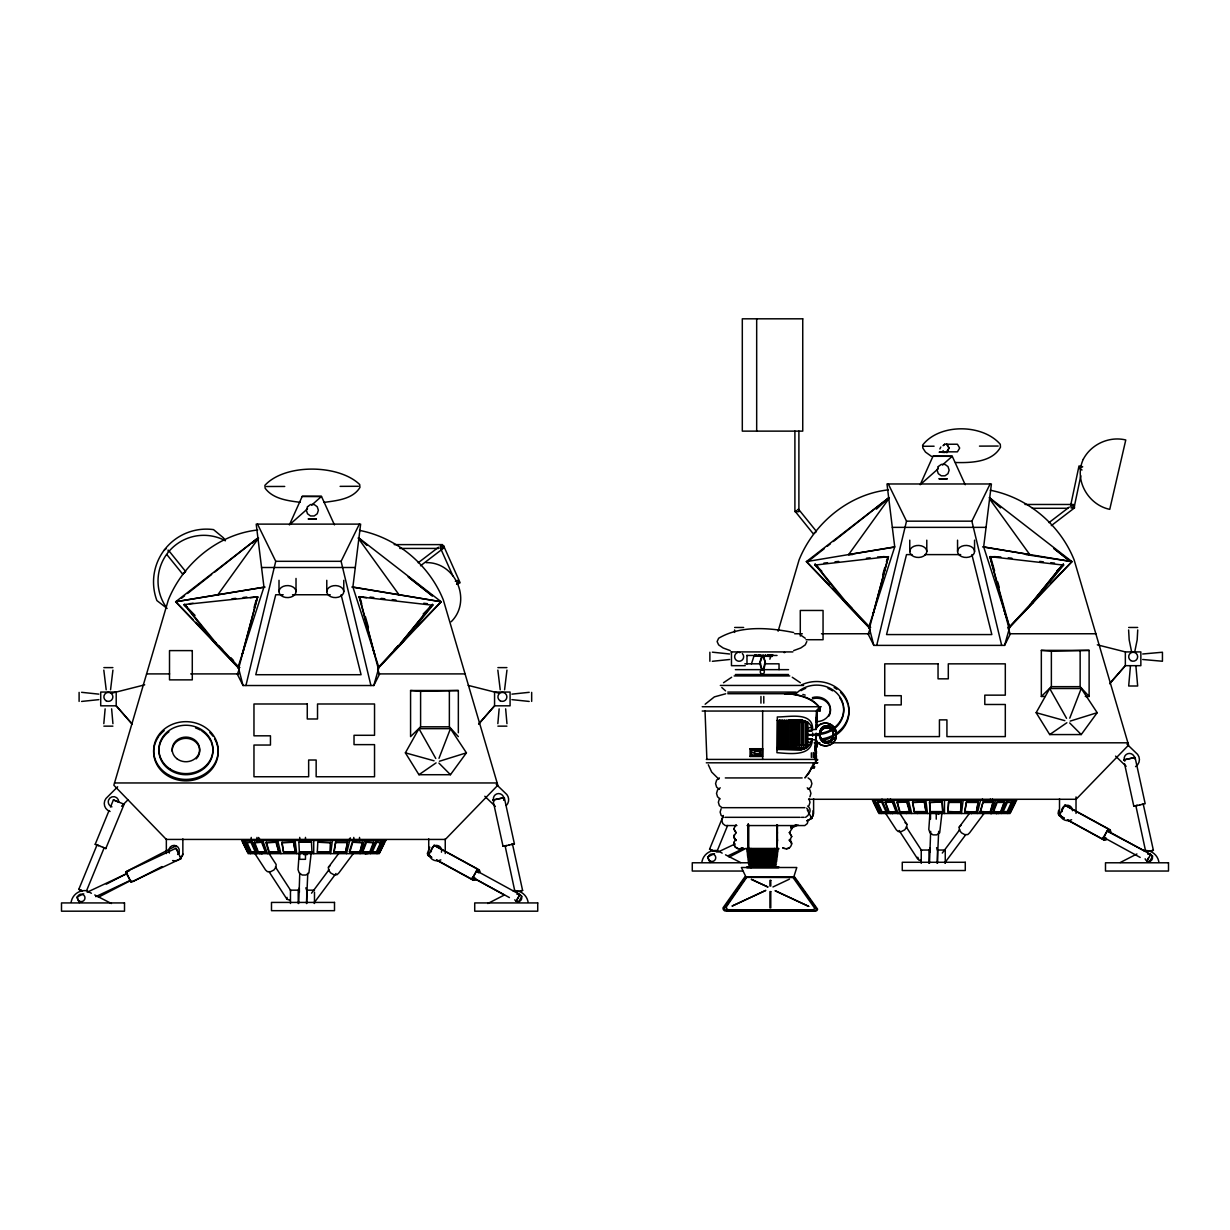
<?xml version="1.0" encoding="UTF-8"?>
<svg xmlns="http://www.w3.org/2000/svg" width="1230" height="1230" viewBox="0 0 1230 1230"><rect width="100%" height="100%" fill="white"/><g stroke="black" fill="none" stroke-linecap="round" stroke-linejoin="round"><path stroke-width="1.5" d="M759.095 654.883L759.095 656.236L754.836 656.236L754.82 654.883M762.646 759.387L762.662 711.048M769.242 656.405L769.242 655.052M103.812 723.671L105.134 708.849M112.929 670.104L110.562 689.769M497.843 723.671L499.149 708.849M506.96 670.104L504.577 689.769M770.687 656.405L770.703 655.052M1137.735 629.96L1137.181 639.861L1134.706 652.023M771.671 656.405L771.687 655.052M765.429 656.313L765.444 654.975M772.102 656.405L772.133 655.052L772.133 656.405L768.519 656.405L768.519 655.052M771.518 656.144L772.255 654.806M772.302 656.144L772.332 654.806M767.643 656.313L767.689 654.975M767.874 654.975L767.843 656.313L759.571 656.313L759.54 654.975M815.429 750.915L815.828 740.445M816.305 727.683L816.935 711.048L820.687 706.727L702.207 706.727M816.182 738.969L815.475 762.815M816.243 737.093L816.397 733.326M816.597 727.683L817.227 711.048L819.042 706.727C812 697.579 799.223 694.627 788.322 693.766M814.952 750.085L815.106 746.379M816.09 722.195L816.551 711.048M814.829 759.387L815.89 733.357M816.043 729.636L816.797 711.048M290.326 900.375L286.944 899.222L287.036 897.377M899.683 813.199L906.91 824.3L906.771 827.083L904.665 829.85L901.39 831.557L898.208 831.557L896.332 829.85L884.97 812.384M921.086 860.231L918.964 860.231L917.795 857.233M764.86 662.832L763.553 668.812L761.555 669.504L759.602 662.832L761.555 656.974L763.553 657.573L765.368 662.832L764.045 668.812L762.062 669.504L760.109 662.832L762.062 656.974L764.045 657.573L765.368 662.832M330.409 842.227L329.901 852.098L317.294 852.098L317.801 842.227L330.501 842.581L317.801 842.227M947.961 811.6L948.576 802.083L961.183 802.083L960.661 811.954L947.961 811.6L960.661 811.954M948.053 811.954L948.576 802.083M960.569 811.6L961.183 802.083M299.213 852.836L298.029 869.595L299.213 872.946L302.226 875.022L305.932 875.022L308.914 872.946L311.221 852.836M299.766 873.315L298.721 903.481M306.47 903.481L307.777 873.315M929.988 812.692L928.804 829.451L929.972 832.802L933.001 834.878L936.707 834.878L939.689 832.802L941.98 812.692M930.68 831.311L929.496 863.337M937.245 863.337L938.675 831.311M748.04 839.767L748.378 848.562M777.468 840.597L777.36 831.803M377.61 669.182L379.486 674.225L373.797 685.525L243.048 685.525L238.312 667.213L214.943 643.229L184.177 604.437M1007.754 627.362L1010.261 634.08L1004.572 645.381L873.823 645.381L869.087 627.069L845.717 603.084L814.952 564.293L821.809 571.227M888.214 556.821L888.091 557.882L888.429 556.883L883.002 556.606M373.797 685.525L378.901 667.506L352.887 587.033L360.636 524.118L256.209 524.118L263.958 587.033L237.944 667.506L238.574 668.659L257.639 596.796L184.331 604.56L187.022 607.312L184.085 605.252M1004.572 645.381L1009.676 627.362L983.662 546.889L991.411 483.974L886.984 483.974L894.733 546.889L868.718 627.362L869.349 628.515L888.414 556.652L814.86 565.108L815.213 564.109L846.793 602.854L845.717 603.084L846.056 602.085L869.057 626.378L868.718 627.362L870.64 627.362L869.548 626.208M330.686 853.651L332.377 840.474M961.46 813.507L963.136 800.33M432.76 605.252L401.918 643.229L378.533 667.213L378.286 668.659L359.206 596.796L432.76 605.252L432.668 604.437M1009.2 627.362L1032.339 602.085L1063.181 564.109L1063.535 565.108L1032.677 603.084L1009.307 627.069L1009.046 628.515L989.981 556.652L1063.535 565.108L1063.443 564.293L1056.585 571.227M748.148 831.803L748.04 840.597M777.36 833.556L777.468 824.746M789.46 879.142L772.963 886.968M71.14 902.313L71.294 901.313A13.791 13.791 0 0 1 86.392 890.689L91.404 893.257M701.915 862.168L702.069 861.169A13.791 13.791 0 0 1 717.167 850.545L722.179 853.113M752.529 752.452L753.882 753.052M733.772 828.805L736.094 832.848L733.757 828.805L736.094 824.746M734.049 835.001L734.033 838.107L736.094 840.597L733.772 836.554L736.094 832.51M736.094 839.767C730.42 843.242 736.57 851.237 741.798 848.285M734.033 842.258L734.848 846.747L738.2 848.639M791.736 828.805L790.659 825.853L791.751 828.805L789.414 832.848M789.414 832.51L791.751 836.554L789.414 840.597M789.414 839.767C794.211 842.442 790.49 849.315 786.185 848.792M812.354 738.938C812.4 757.311 788.984 753.452 776.945 752.699L777.314 716.936C788.615 717.198 813.461 711.125 812.584 729.713M333.853 851.744L335.636 842.227L347.383 842.227L345.876 852.098L333.853 851.744L345.876 852.098M334.13 852.098L335.636 842.227M345.599 851.744L347.383 842.227M518.676 901.851L521.92 896.255M964.92 810.017L966.411 802.083L978.158 802.083L976.651 811.954L964.612 811.6L976.651 811.954M964.889 811.954L966.411 802.083M976.374 811.6L978.158 802.083M1058.692 810.232L1058.092 813.445L1058.968 815.429L1063.981 818.165M1149.45 861.707L1152.695 856.111M1130.416 666.276L1128.679 686.002L1137.673 686.002L1135.92 666.276M804.174 749.116L776.76 749.116L801.084 749.624C806.757 749.501 811.416 744.365 811.6 738.769L807.926 738.769M1070.623 505.638L1078.987 465.986L1082.708 466.77L1080.463 466.293L1079.248 468.307L1082.016 469.983M1074.343 506.422L1080.816 475.779M245.939 685.525L275.735 561.311L257.516 524.118M813.676 764.783L814.137 762.815M814.445 762.815L813.353 766.705M876.713 645.381L906.51 521.166L888.291 483.974M346.491 853.651L349.75 840.474M977.266 813.507L980.525 800.33M813.814 762.815L808.74 773.732M888.414 556.652L872.67 615.2L874.299 610.172M298.859 842.227L311.467 842.227L298.859 842.227L299.367 852.098L312.066 851.744L299.367 852.098M929.542 802.437L942.242 802.083L942.749 811.954L930.141 811.954L929.542 802.437L942.242 802.083M930.141 811.954L929.634 802.083M254.072 607.451L256.132 600.194M882.786 574.548L884.847 567.307M886.399 561.864L887.43 558.236M769.872 659.203L770.949 655.575M778.113 631.205L799.1 559.85C813.906 523.242 848.9 494.122 888.49 489.848M362.773 842.581L352.241 842.227L362.773 842.581L359.929 852.098L349.397 851.744L351.765 843.811M349.827 852.098L352.672 842.581M359.929 852.098L362.327 842.227M719.35 798.916L718.351 802.267L719.35 805.604L721.964 807.68L804.943 807.68M721.103 808.817L720.134 812.061L721.103 815.321L723.64 817.32M722.794 817.304L721.856 820.456L722.794 823.608L725.254 825.561L736.908 825.561M809.909 796.84L810.939 793.396L809.909 789.937L807.218 787.815M809.002 805.604L810.001 802.267L809.002 798.916M808.218 820.456L807.264 823.608L804.804 825.561L747.071 825.561M980.172 811.6L983.016 802.083L993.102 802.083L990.688 811.954L980.172 811.6L990.688 811.954M980.602 811.954L983.016 802.083M990.258 811.6L993.102 802.083M792.935 877.39L746.841 877.19L726.392 906.817A2.829 2.829 0 0 0 728.114 909.77L812.63 909.892A1.937 1.937 0 0 0 814.552 908.032L792.935 877.39L746.933 877.39M793.827 876.821L796.794 867.504L741.383 867.504L745.903 876.821L724.516 907.463A2.952 2.952 0 0 0 726.3 910.554L814.337 910.677A2.014 2.014 0 0 0 816.351 908.724L793.827 876.821L745.903 876.821M751.469 663.816L754.021 655.928L756.419 655.928M299.336 887.845L299.382 892.319M930.111 847.701L930.157 852.175M243.525 650.301L241.895 655.344L257.639 596.796M239.865 667.506L237.944 667.506L238.282 666.506L215.281 642.229L214.943 643.229L216.019 642.998L184.546 604.391M360.067 853.651L364.68 840.474M990.827 813.507L995.439 800.33M126.582 873.039L127.29 871.04L176.367 845.656M182.271 856.065L182.978 854.081M813.03 815.92L813.061 810.724M239.235 669.182L237.359 674.225L243.048 685.525M870.01 629.053L868.134 634.08L873.823 645.381M939.858 448.965L940.827 447.043M438.987 758.31L450.457 728.652L418.938 728.652L405.377 752.837L418.938 774.716L450.457 774.716L466.416 752.837L450.457 728.652M1069.762 718.166L1081.232 688.508L1049.713 688.508L1036.152 712.693L1049.713 734.571L1081.232 734.571L1097.191 712.693L1081.232 688.508M374.12 842.581L365.817 842.227L374.12 842.581L370.414 852.098L362.112 851.744L365.187 843.811M362.681 852.098L366.386 842.581M362.112 851.744L369.846 851.744L373.551 842.227M993.502 810.017L996.577 802.083L1004.326 802.083L1001.189 811.954L992.871 811.6L1001.189 811.954M993.456 811.954L997.161 802.437L1004.895 802.437M1000.62 811.6L1004.326 802.083M98.262 845.548L95.217 844.272L109.04 810.555M110.5 807.018L113.406 799.915L124.122 804.251L105.765 848.608M82.195 890.797L78.797 889.352L97.001 844.995L98.523 845.548M86.669 890.474L104.135 847.885M712.97 850.653L709.572 849.207L723.394 815.49M716.706 852.098L727.622 825.484M370.476 853.651L376.119 840.474M1001.251 813.507L1006.893 800.33M814.86 565.108L817.796 567.168L815.136 564.478M811.677 768.166L804.973 777.99M752.468 752.452L753.898 752.314M920.194 484.728L933.001 456.207L952.251 456.284L965.212 484.728M372.29 850.161L375.165 843.811M376.565 842.581L372.244 852.098L377.118 852.098L381.423 842.581L375.888 842.227L381.423 842.581M371.583 851.744L376.442 851.744L380.762 842.227M1005.233 805.25L1006.663 802.083L1012.198 802.437L1007.893 811.954L1003.019 811.954L1007.339 802.437L1012.198 802.437M1002.342 811.6L1007.216 811.6L1011.537 802.083M431.715 857.218L428.378 855.388L429.255 853.482M436.712 859.955L471.767 879.142L472.643 877.236M428.378 855.388L434.036 845.379L477.44 869.133L473.166 877.236M519.875 894.548L516.093 901.236L519.875 894.548L476.487 870.794M806.803 641.568L805.266 644.874L800.792 647.964L793.673 650.609M1067.486 819.81L1102.541 838.998L1103.418 837.092M1059.353 815.244L1064.811 805.235L1108.199 828.989L1103.94 837.092M1102.541 838.998L1107.261 830.65L1150.65 854.42L1146.867 861.092L1148.543 857.756M777.129 848.562L777.468 839.767M377.026 853.651L383.329 840.474M1007.801 813.507L1014.089 800.33M378.133 850.161L381.223 843.811M382.714 842.581L378.087 852.098L379.747 852.098L384.375 842.581L381.992 842.227L384.375 842.581M383.652 842.227L379.025 851.744L379.747 852.098M1008.908 810.017L1012.767 802.083L1015.15 802.437L1010.537 811.954L1008.861 811.954L1013.489 802.437L1015.15 802.437M1014.427 802.083L1009.799 811.6L1010.522 811.954M370.922 685.525L341.11 561.311L359.329 524.118M1001.681 645.381L971.885 521.166L990.104 483.974M476.548 871.04L471.767 879.142M1061.659 810.232L1063.412 807.141M429.777 847.178L427.317 853.589L428.209 855.573L431.546 857.402M1149.712 855.68L1150.65 854.42M167.049 554.822L182.532 573.964L185.653 571.535L169.002 550.917M796.548 510.512L795.441 511.726L813.291 533.82L816.12 531.852M725.546 906.756L740.675 885.093M742.843 881.987L746.087 877.344M745.057 876.606L723.04 907.817A2.998 2.998 0 0 0 724.885 910.953L815.475 911.092A2.06 2.06 0 0 0 817.55 909.108L794.365 876.606M1063.535 565.108L1060.598 567.168L1031.601 602.854L1032.677 603.084L1032.339 602.085M237.944 667.506L175.659 601.762L217.833 594.751L258.592 538.125M852.452 554.607L848.608 554.607L889.367 497.981M451.179 621.75C472.351 600.963 455.761 561.849 426.072 562.633M164.343 550.041L166.235 548.657M354.194 852.39L338.834 872.962L337.005 874.73L333.884 874.73L330.67 872.962L328.579 870.117L328.425 867.258L339.388 852.559M348.167 840.797L350.35 837.845M311.513 893.195L329.056 869.672M314.065 902.897L336.005 873.485M984.953 812.246L969.609 832.818L967.779 834.586L964.658 834.586L961.445 832.818L959.354 829.973L959.2 827.114L970.163 812.415M942.288 853.067L959.831 829.543M944.84 862.753L965.673 834.816M808.125 774.131L805.266 777.406M281.778 842.581L293.801 842.227L295.308 852.098L283.561 852.098L281.778 842.581L293.801 842.227M283.561 852.098L282.054 842.227M912.537 802.437L924.56 802.083L926.067 811.954L914.32 811.954L912.537 802.437L924.56 802.083M914.32 811.954L912.814 802.083M429.824 607.312L432.545 604.622L400.842 642.998L401.918 643.229L401.564 642.229L432.299 604.391M177.612 854.496L178.488 853.451A5.258 5.258 0 0 0 174.306 845.379A5.258 5.258 0 0 0 169.402 853.036M808.371 814.352L809.263 813.307A5.258 5.258 0 0 0 807.664 806.05M478.885 723.917L494.568 705.82L494.568 692.06L510.081 692.06L510.081 705.82L494.568 705.82L478.624 723.917M1109.66 683.772L1125.342 665.676L1125.342 651.915L1097.314 644.827M1110.629 682.389L1125.342 665.676L1140.856 665.676L1140.856 651.915L1125.342 651.915M705.159 704.221L714.369 696.887L725.715 693.766M750.069 756.481L751.438 754.989L751.438 750.239L750.069 748.732L762.677 748.732L762.569 756.481L750.069 756.481L750.069 748.732M401.564 642.229L378.425 667.506M378.901 667.506L441.186 601.762L358.653 537.787M1009.676 627.362L1071.96 561.618L989.427 497.643M1060.675 567.199L1063.258 564.478M394.184 649.855L398.213 645.735M402.241 641.614L408.96 634.741M417.016 626.501L441.186 601.762L352.887 587.033M1030.325 604.222L1033.015 601.47M1035.706 598.718L1045.1 589.093M1050.482 583.604L1071.96 561.618L983.662 546.889M423.135 614.062L432.483 604.622M117.65 786.785L105.98 798.47A8.318 8.318 0 0 0 110.07 811.477M121.539 806.25L128.028 799.761M817.335 741.26L815.459 741.89M816.72 747.21L817.335 743.135L815.459 742.52L815.459 747.21L816.72 747.21L816.72 742.52M458.344 736.616L449.365 726.807L420.599 726.807L410.574 736.616L410.574 690.522L458.344 690.522L458.344 732.773M1089.119 696.472L1089.119 650.378L1041.333 650.378L1041.333 696.472L1051.373 686.663L1080.14 686.663L1089.119 696.472L1085.291 696.472M328.425 867.258L330.255 865.49M959.2 827.114L961.03 825.345M185.346 571.996L182.532 573.964M751.438 750.239L760.94 750.239L762.569 748.732M946.931 451.841L949.053 448.043L946.777 444.23L949.053 448.043L946.777 451.841M252.673 542.937L258.285 537.864M876.421 509.128L889.059 497.72M307.531 508.79L289.419 524.872L302.226 496.351L321.476 496.428L334.437 524.872M311.713 505.084L321.476 496.428L302.196 496.428M944.748 444.23L943.118 445.691L944.609 444.245L957.417 444.23L959.692 448.043L957.417 451.841L946.593 451.841M921.577 483.498L938.306 468.645M942.488 464.94L952.251 456.284L932.97 456.284M789.414 840.597L790.659 839.49M455.331 581.329L457.499 580.406L459.036 582.174L456.591 584.296L460.128 582.774L443.599 545.782L440.355 545.782L440.355 548.134L443.599 548.134L443.599 545.782L441.862 546.551M265.941 842.581L276.473 842.227L278.872 852.098L268.786 852.098L265.941 842.581L276.473 842.227M268.786 852.098L279.302 851.744M899.545 811.954L910.077 811.6L899.545 811.954L897.162 802.083L907.248 802.083L909.616 810.017M896.716 802.437L907.248 802.083M719.365 777.929L716.629 780.112L715.568 783.633L716.629 787.139L719.365 789.322M720.242 787.815L717.551 789.937L716.521 793.396L717.551 796.84L720.242 798.962M808.095 789.322L810.831 787.139L811.892 783.633L810.831 780.112L808.095 777.929M805.589 817.32L808.125 815.321M181.579 598.195L184.592 595.827M187.59 593.46L211.621 574.502M214.635 572.135L258.192 537.787L175.659 601.762L193.125 619.628M824.377 548.58L807.849 561.618L806.434 561.618L868.718 627.362M827.375 546.212L830.373 543.845M833.386 541.477L888.967 497.643L806.434 561.618L829.266 584.973M723.532 682.727L731.666 677.253M418.2 562.771L438.541 547.227M420.506 565.8L443.753 548.027L441.447 545.013M1048.975 522.627L1069.301 507.083M1051.281 525.656L1074.528 507.882L1072.206 504.869L1071.13 505.638L1071.13 507.99L1074.374 507.99L1074.374 505.638L1072.13 504.9M938.136 814.398L941.135 812.323M418.938 774.716L436.081 762.877M1049.713 734.571L1066.856 722.733M253.995 842.581L262.313 842.227L253.995 842.581L257.7 852.098L266.018 851.744L262.928 843.811M257.7 852.098L266.018 851.744M888.475 811.954L896.778 811.6L888.475 811.954L885.339 802.083L893.088 802.083L896.163 810.017M884.77 802.437L893.088 802.083M797.517 509.758L798.285 509.297M795.733 511.726L796.517 511.265M246.169 842.581L251.704 842.227L246.169 842.581L250.489 852.098L255.348 852.098L251.043 842.581M250.489 852.098L256.025 851.744M876.944 802.437L882.479 802.083L876.944 802.437L881.264 811.954L886.123 811.954L881.818 802.437M881.264 811.954L886.799 811.6M106.287 884.17L126.582 873.654M98.369 897.239L130.518 880.603M161.96 866.581L133.194 881.464L131.349 881.464M729.144 857.095L746.057 848.346M792.735 826.437L796.117 824.684M487.787 903.527L504.485 894.963M1120.238 862.522L1136.92 853.974M243.079 842.581L245.477 842.242L243.079 842.581L247.768 852.098L249.429 852.098L247.015 845.425M247.707 852.098L250.105 851.76M875.576 802.437L873.915 802.437L878.481 811.954L880.203 811.954L875.576 802.437L873.915 802.437L878.543 811.954L880.865 811.615M816.243 755.712L813.999 756.081M180.395 856.649L181.056 858.617L131.087 882.141L126.613 873.777L125.937 871.809L175.921 848.285L179.011 853.451M79.258 902.636L76.829 897.054L83.717 893.81M87.161 892.196L127.013 873.531M95.771 896.655L130.226 880.419L126.798 873.531M707.604 856.91L714.492 853.666M717.936 852.052L735.171 843.934M728.268 855.696L743.766 848.392M791.151 828.221L798.055 824.961M806.665 820.917L811.831 818.473L811.17 816.505M742.582 847.931L741.044 848.577L742.459 847.977M740.906 848.608L742.736 847.854M789.414 847.854L786.093 848.808L782.926 847.931M917.395 813.507L920.701 812.092M816.243 755.512L813.999 755.774M922.869 446.275L934.093 446.213M439.448 761.247L466.416 752.837M1070.208 721.103L1097.191 712.693M906.187 813.507L909.57 812.492M111.423 693.274L144.71 684.849M897.577 813.507L902.835 812.215M504.3 797.609L492.923 800.054L504.3 797.609L514.401 843.842L508.989 845.056M493.338 801.899L503.024 846.271L506.207 845.564M511.234 844.549L512.51 844.241L522.612 890.474L516.738 891.796M1135.075 757.465L1123.697 759.909L1135.075 757.465L1145.176 803.697L1142.009 804.405M1124.512 763.599L1133.799 806.142L1136.981 805.419M1139.764 804.912L1143.254 804.159L1153.386 850.33L1147.513 851.652M264.881 852.851L261.39 853.651L265.019 852.851M897.408 812.307L892.15 813.507L897.608 812.307M259.545 853.651L263.051 852.897M505.607 845.81L509.128 845.056M890.305 813.507L895.578 812.384M1136.382 805.665L1139.887 804.912M98.846 699.639L81.595 701.438M511.941 694.135L529.192 692.321M729.605 659.495L712.37 661.294M1142.716 653.991L1162.442 652.238L1162.442 661.248L1142.716 659.495M315.603 518.799L316.371 518.952L308.361 518.952L309.13 518.799M946.377 478.655L947.146 478.808L939.136 478.808L939.905 478.655M511.834 844.303L514.401 843.842M506.637 845.564L503.024 846.271M520.905 890.781L522.612 890.474M1137.412 805.419L1133.799 806.142M1151.664 850.637L1153.386 850.33M816.243 755.282L813.999 755.404M806.434 561.618L894.733 546.889M217.833 594.751L265.034 587.033L175.659 601.762L177.074 601.762M848.608 554.607L893.918 547.196M808.325 730.451L815.475 729.359A11.085 11.085 0 0 1 836.046 730.958L833.264 731.373A6.719 6.704 81.3 0 0 825.622 725.762A6.719 6.704 81.3 0 0 820.026 733.403L807.357 735.34M739.415 848.808L741.152 848.562M184.362 604.622L195.047 615.415M266.464 486.511L284.73 486.45M358.391 486.28L340.126 486.357M946.547 452.502L947.346 452.394L939.351 452.087L944.517 452.502M323.813 502.424C336.42 500.641 352.687 499.349 359.944 487.449L359.698 484.528C338.711 464.171 284.853 463.464 264.896 485.358L265.157 488.264C273.029 498.965 287.866 500.748 300.166 502.317M189.389 603.684L193.095 603.254M231.993 598.779L235.699 598.364M243.11 597.503L246.815 597.073M823.869 563.109L827.575 562.694M834.986 561.833L838.691 561.403M866.473 558.22L870.179 557.79M877.59 556.944L888.152 556.867M998.176 446.044L979.48 446.121M410.574 690.522L420.599 691.337L458.344 690.522M1041.333 650.378L1051.373 651.193L1089.119 650.378M250.167 597.657L257.377 597.011L257.316 598.026L257.67 597.027L253.949 596.827M1009.338 626.378L989.966 556.883L995.393 556.606M362.911 596.827L359.191 597.027L359.529 598.026L359.206 596.796M788.03 720.642C796.563 718.904 812.553 718.674 811.908 731.204L808.218 731.204M788.046 720.503L802.698 720.35L777.083 720.35M939.351 452.24L947.361 452.24M939.136 478.808L947.146 478.808M1024.959 504.469L1073.375 504.469L1073.375 508.282M1032.401 508.282L1067.778 508.282M308.361 518.952L316.371 518.952M906.51 521.166L971.885 521.166M892.334 527.363L986.06 527.363M257.716 529.992C218.125 534.266 183.132 563.386 168.326 599.979L113.852 785.247L166.327 839.429L445.337 839.429L497.827 785.247L443.338 599.979C429.224 564.77 396.783 537.633 359.498 530.391M394.184 544.613L442.6 544.613L442.6 548.426M399.765 548.426L438.864 548.426M912.107 554.607L906.51 554.607L886.553 634.572L991.841 634.572L971.885 554.607M924.668 554.607L960.676 554.607M1025.943 554.607L1071.96 561.618L1070.546 561.618L1054.002 548.58L1070.546 561.618M275.735 561.311L341.11 561.311M261.56 567.507L355.301 567.507M283.207 594.751L275.735 594.751L255.779 674.716L361.082 674.716L341.11 594.751M292.54 594.751L330.224 594.751M439.771 601.762L441.186 601.762L351.826 587.033M734.648 627.469L743.643 627.469M1128.679 627.469L1137.673 627.469M794.626 633.758L802.298 633.758M821.486 633.758L869.456 633.758M1009.507 633.758L1095.853 633.758M805.973 639.723L823.055 639.723L823.055 610.464L800.284 610.464L800.284 636.064M731.051 651.915L792.858 651.915M739.953 652.546L739.568 652.638M783.971 652.546L784.817 652.546M768.212 655.052L773.009 655.052M746.871 655.452L777.037 655.452M744.873 663.816L760.694 663.816M764.799 663.816L779.036 663.816L779.036 669.643M745.257 665.676L731.466 665.676L731.466 651.915M103.874 667.613L112.883 667.613M497.904 667.613L506.898 667.613M735.371 669.643L788.538 669.643M146.585 673.902L169.617 673.902M190.712 673.902L238.682 673.902M378.748 673.902L465.078 673.902M735.371 674.532L788.538 674.532M734.141 675.931L789.768 675.931M720.334 685.448L803.574 685.448M727.776 692.09L796.133 692.09M796.133 693.366L785.293 693.72M727.776 693.72L796.133 693.72M784.479 693.766L789.66 693.766M1041.333 696.472L1045.162 696.472M790.829 693.981C800.868 695.58 811.985 698.502 818.719 706.727M702.207 711.048L820.056 711.048L820.056 706.727M815.89 718.274L816.966 718.274M788.399 720.857L805.496 720.857M787.953 722.318L808.079 722.318L787.984 721.364M103.874 726.146L112.883 726.146M497.904 726.146L506.898 726.146M807.818 727.668L811.462 727.668M816.382 734.479L820.041 734.479A6.719 6.719 0 0 1 826.76 727.76A6.719 6.719 0 0 1 833.479 734.479L836.262 734.479A11.085 11.085 0 0 0 834.77 730.343M816.382 734.894L820.041 734.894A6.719 6.719 0 0 0 826.76 741.613A6.719 6.719 0 0 0 833.479 734.894L836.262 734.894A11.085 11.085 0 0 1 834.77 739.03M807.08 742.305L810.878 742.305M814.168 742.812L819.903 742.812M831.388 742.812L1127.925 742.812M799.685 745.334L809.248 745.334M776.73 747.655L806.88 747.655M759.617 753.636L754.836 753.636L754.836 751.376L759.617 751.376L759.571 753.636M813.999 753.959L816.243 754.159L813.999 753.529L813.999 756.512L816.243 756.004L815.49 756.465L815.49 753.529L816.243 754.036M813.999 754.267L816.243 754.528M813.999 754.636L816.243 754.759M751.438 754.989L760.94 754.989L762.569 756.481M813.999 755.02L816.243 755.02M706.281 759.417L817.642 759.417M815.997 760.14L817.642 760.14M817.642 762.677L815.705 762.815M706.281 762.815L817.642 762.815M812.553 766.905L814.89 766.905M810.801 768.166L814.368 768.166M725.316 777.929L802.145 777.929M114.513 782.957L497.151 782.957M808.571 799.285L1076.112 799.285L1128.587 745.103L1074.113 559.85C1059.999 524.626 1027.557 497.489 990.273 490.247M948.668 802.437L961.276 802.437M966.688 802.437L978.434 802.437M983.447 802.437L993.533 802.437M1135.859 805.727L1145.391 850.115M806.68 808.141L808.187 810.109M914.597 811.6L926.344 811.6M930.234 811.6L942.841 811.6M1058.968 815.429L1061.013 815.429M725.039 817.32L800.1 817.32M801.453 817.32L804.189 817.32M811.831 818.473L807.357 810.109M1107.984 829.712L1110.014 829.712L1110.905 831.695M1107.661 831.449L1144.038 850.637M1103.479 837.338L1140.195 857.433M1106.37 838.368L1104.417 837.046M1067.317 819.995L1104.002 840.09L1106.031 840.09M335.913 842.581L347.66 842.581M95.217 844.272L100.814 846.44M505.099 845.871L514.632 890.259M709.572 849.207L715.445 851.544M921.239 850.038L928.988 850.038M937.491 850.038L945.255 850.038M746.687 850.084L778.206 850.084M748.086 850.668L776.807 850.668M746.871 851.452L778.037 851.452M283.838 851.744L295.584 851.744M349.397 851.744L359.483 851.744M748.271 851.975L776.637 851.975M747.056 852.82L777.852 852.82M748.44 853.282L776.453 853.282M747.225 854.189L777.668 854.189M303.656 854.543L307.377 854.543M748.624 854.65L776.268 854.65M428.209 855.573L430.239 855.573M747.41 855.496L777.498 855.496M748.839 855.773L749.839 855.773M775.254 855.773L776.13 855.773M747.548 856.572L777.36 856.572M748.932 856.91L775.976 856.91M747.717 857.848L777.191 857.848M749.116 858.279L774.946 858.279M181.056 858.617L175.921 848.285M747.902 859.17L777.006 859.17M748.055 860.339L776.853 860.339M750.469 860.8L774.623 860.8M748.209 861.569L776.699 861.569M749.639 862.138L775.269 862.138M749.393 862.784L692.275 862.784L692.275 871.04L742.782 871.04M748.409 863.045L776.499 863.045M749.885 863.506L775.085 863.506M748.609 864.536L776.299 864.536M750.023 865.105L774.869 865.105M748.793 865.951L776.115 865.951M750.346 867.042L773.839 867.042M477.209 869.856L479.239 869.856L480.13 871.839M127.29 871.04L129.135 871.04M476.886 871.593L478.839 872.916M125.937 871.809L127.443 873.777M473.642 877.19L475.595 878.512M436.542 860.139L473.227 880.234L475.272 880.234M78.797 889.352L82.533 890.797M290.464 890.166L298.214 890.166M306.731 890.166L314.48 890.166M712.37 652.177L729.605 653.991M81.595 692.321L98.846 694.135M529.192 701.438L511.941 699.639M366.678 597.657L359.468 597.011L374.95 655.344L373.32 650.301M955.495 462.511C970.885 462.895 992.072 462.372 1000.482 447.213L1000.282 444.291C982.478 423.735 939.428 423.305 922.623 445.122L922.838 448.027L925.483 452.087L931.464 456.361M807.387 734.325L820.118 735.725A6.719 6.719 0 0 0 826.068 743.135A6.719 6.719 0 0 0 833.479 737.201L836.246 737.508A11.085 11.07 -83.7 0 1 815.751 739.968L806.772 738.969M1000.805 556.944L989.981 556.652M1008.216 557.79L1011.921 558.22M1039.704 561.403L1043.409 561.833M1050.82 562.694L1054.525 563.109M370.046 597.073L373.736 597.503M381.146 598.364L384.852 598.779M392.262 599.64L395.968 600.055M423.75 603.254L427.456 603.684M982.586 546.889L1029.787 554.607L990.027 499.518M993.041 812.307L998.668 813.507M364.157 852.851L367.908 853.651M793.673 632.512C769.288 627.715 740.814 625.163 718.643 638.247L717.105 641.568L718.643 644.874L723.117 647.964L730.251 650.609M468.184 685.387L499.365 693.274M802.883 694.458L805.173 695.088M1036.152 712.693L1064.826 720.657M405.377 752.837L434.052 760.801M727.268 909.723L811.785 909.846A1.937 1.937 0 0 0 812.723 909.6M118.511 802.083L113.406 799.915M100.737 846.44L104.027 847.778M102.874 847.332L105.918 848.608M782.772 847.854L784.356 848.562M725.516 854.819L740.537 862.522M94.741 894.963L111.438 903.527M1064.98 805.05L1110.014 829.712M1059.138 815.244L1064.15 817.996M434.221 845.195L479.239 869.856M472.704 877.482L509.42 897.577M474.242 878.512L504.254 894.948M792.243 677.253L800.376 682.727M800.792 635.172L805.266 638.247M725.562 690.876L721.795 687.509M718.827 779.174L711.693 772.086L708.311 764.783M167.111 608.42L156.902 600.594A52.875 52.875 0 0 1 213.513 529.607L223.414 537.817L225.413 540.77A45.741 45.741 0 0 0 166.112 607.036M789.414 832.51L791.736 836.554M789.414 839.767L791.736 843.811M989.335 497.72L1000.574 507.852M358.56 537.864L366.986 545.459M905.019 822.593L906.91 824.3M876.713 799.685L878.589 801.407M1127.034 744.212L1137.596 754.39A8.318 8.318 0 0 1 1135.567 766.628M1115.579 756.112L1126.157 766.29M496.259 784.356L506.837 794.534A8.318 8.318 0 0 1 506.329 805.512M484.805 796.256L495.382 806.434M1069.7 722.948L1081.232 734.571M438.926 763.092L450.457 774.716M833.294 589.093L841.351 597.35M845.379 601.47L852.083 608.343M195.801 622.365L210.576 637.494M218.632 645.735L222.661 649.855M230.717 658.096L233.408 660.848M230.917 657.973L233.531 660.756M132.148 723.917L116.204 705.82L116.204 692.06L100.706 692.06L100.706 705.82L116.204 705.82L131.887 723.917M798.577 509.297L816.428 531.391M982.386 799.1L984.477 801.945M358.145 538.125L399.027 594.751M890.382 798.9L892.457 802.083M906.172 826.821L921.67 850.622M899.13 830.511L917.718 859.078M258.577 837.461L260.652 840.644M268.909 853.343L276.135 864.444L275.997 867.212L273.89 869.994L270.631 871.701L267.448 871.701L265.557 869.994L254.195 852.528M275.412 866.966L290.895 890.766M269.385 872.239L286.944 899.222M1049.713 688.508L1066.548 718.335M418.938 728.652L435.774 758.48M710.033 862.491L708.034 858.233M874.576 802.114L879.204 811.6M244.801 842.581L249.429 852.098M243.817 842.242L248.445 851.76M874.884 800.33L881.187 813.507M244.124 840.474L250.413 853.651M877.62 802.083L881.925 811.6M253.149 845.394L255.302 850.161M246.846 842.227L251.151 851.744M1103.126 838.107L1104.002 840.09M440.878 549.01L452.901 575.917M472.351 878.251L473.227 880.234M882.095 800.33L887.737 813.507M251.32 840.474L256.962 853.651M892.503 802.437L896.209 811.954M885.339 802.083L889.044 811.6M261.744 842.581L265.434 852.098M254.564 842.227L258.269 851.744M989.966 556.883L990.304 557.882L990.181 556.821M1004.095 610.172L1005.725 615.2M936.583 847.701L937.368 849.93M893.534 800.33L898.146 813.507M305.824 887.845L306.593 890.074M262.774 840.474L267.387 853.651M130.426 880.173L131.087 882.141M906.802 802.437L909.647 811.954M897.162 802.083L899.991 811.6M276.027 842.581L278.872 852.098M266.387 842.227L269.216 851.744M990.965 558.236L994.578 570.92M997.668 581.805L999.221 587.248M359.683 596.565L361.743 603.822M365.356 616.507L368.447 627.377M1131.646 652.023L1129.171 639.861L1128.617 629.96M329.901 852.098L317.294 852.098M908.463 800.33L911.722 813.507M277.688 840.474L280.947 853.651M500.226 689.769L497.843 670.104M106.195 689.769L103.812 670.104M924.284 802.437L926.067 811.954M293.524 842.581L295.308 852.098M505.653 708.849L506.96 723.671M111.623 708.849L112.929 723.671M1158.86 862.168L1158.706 861.169A13.791 13.791 0 0 0 1143.608 850.545M528.085 902.313L527.931 901.313A13.791 13.791 0 0 0 512.833 890.689M748.148 833.556L748.255 823.793L748.255 848.808M925.836 800.33L927.528 813.507M295.077 840.474L296.753 853.651M1134.644 758.818L1134.506 757.465A5.258 5.258 0 0 0 1127.51 753.775A5.258 5.258 0 0 0 1124.774 761.186M942.149 802.437L942.749 811.954M311.467 842.227L311.974 852.098M992.472 799.1L992.641 801.945M705.036 711.048L706.881 759.387M760.77 654.975L760.801 656.313M755.558 654.883L755.574 656.236M756.865 654.883L756.88 656.236M734.587 629.96L734.602 632.435M763.092 654.975L763.092 656.313M758.649 654.883L758.649 656.236M1080.14 651.193L1080.14 686.663M1076.019 796.917L1076.019 813.414M1059.507 798.747L1059.507 813.414A8.318 8.318 0 0 0 1071.607 819.734M1051.373 651.193L1051.373 686.663M990.304 799.1L990.304 800.253M974.56 540.17L974.56 551.455A8.502 6.012 0 0 1 961.798 556.652A8.502 6.012 0 0 1 961.798 546.243A8.502 6.012 0 0 1 974.56 551.455M957.555 540.17L957.555 551.455M945.255 849.93L945.255 863.337M944.486 800.33L944.486 813.507M943.133 450.641L943.133 452.24M937.491 849.93L937.491 863.337M936.245 812.846L936.245 819.165M930.495 812.507L930.495 819.165M928.988 849.93L928.988 863.337M926.79 540.17L926.79 551.455A8.502 6.012 0 0 1 914.028 556.652A8.502 6.012 0 0 1 914.028 546.243A8.502 6.012 0 0 1 926.79 551.455M921.239 849.93L921.239 863.337M909.77 540.17L909.77 551.455M887.753 799.1L887.753 801.191M882.002 799.1L882.002 801.191M819.826 706.727L819.826 711.048M817.135 725.039L817.135 727.56M816.674 710.033L816.674 718.274M816.643 724.532L816.643 727.376M816.413 751.084L816.413 753.759M816.413 755.466L816.413 758.141M816.074 750.746L816.074 758.464M815.89 738.969L815.552 759.402M815.997 759.417L815.997 762.815M813.614 798.747L813.614 813.414A8.318 8.318 0 0 1 807.341 820.441M813.245 752.514L813.245 757.526M812.584 732.972L812.584 736.216M811.37 752.852L811.37 757.434M807.833 722.656L807.833 746.733M806.557 721.641L806.557 747.748M805.604 722.794L805.604 746.579M803.774 721.656L803.774 746.733M802.375 722.794L802.375 745.595M801.453 721.487L801.453 746.902M799.731 722.594L799.731 745.795M798.9 431.13L798.9 511.665L794.903 511.665L794.903 431.13M798.977 721.303L798.977 747.087M797.471 722.425L797.471 745.903M796.533 721.118L796.533 747.271M795.287 722.271L795.287 746.118M794.519 720.98L794.519 747.41M793.196 722.102L793.196 746.287M792.597 720.826L792.597 747.563M791.121 721.949L791.121 746.441M790.398 720.672L790.398 747.717M788.845 721.779L788.845 746.61M788.292 720.519L788.292 747.871M786.985 721.641L786.985 746.748M786.539 720.38L786.539 748.009M785.124 721.503L785.124 746.887M784.356 720.226L784.356 748.163M782.88 721.334L782.88 747.056M782.096 720.057L782.096 748.332M780.712 721.18L780.712 747.148M779.851 719.888L779.851 748.501M778.559 721.841L778.559 747.379M777.606 720.642L777.606 748.655M777.252 824.746L777.252 848.808M776.76 824.746L776.76 848.808M774.5 848.454L774.5 849.33M763.784 696.457L763.784 703.145M760.94 696.457L760.94 703.145M760.94 750.239L760.94 754.989M756.681 318.816L756.681 431.13M751.007 848.454L751.007 849.33M751.007 866.873L751.007 867.734M748.747 824.746L748.747 848.808M746.979 655.359L746.979 663.954M709.879 652.238L709.879 661.248M531.668 692.382L531.668 701.392M449.365 691.337L449.365 726.807M445.245 838.891L445.245 853.558M428.732 838.891L428.732 853.558A8.318 8.318 0 0 0 440.832 859.878M420.599 691.337L420.599 726.807M359.529 837.415L359.529 840.92M353.779 837.415L353.779 840.92M343.785 580.314L343.785 591.599A8.502 6.012 0 0 1 331.039 596.796A8.502 6.012 0 0 1 331.039 586.387A8.502 6.012 0 0 1 343.785 591.599M326.78 580.314L326.78 591.599M314.48 892.073L314.48 903.481M313.727 840.474L313.727 853.651M306.731 890.074L306.731 903.481M305.471 837.384L305.471 841.059M305.471 852.99L305.471 859.309L299.72 859.309L299.72 852.651M299.72 837.384L299.72 841.059M298.214 890.074L298.214 903.481M296.015 578.438L296.015 591.599A8.502 6.012 0 0 1 283.254 596.796A8.502 6.012 0 0 1 283.254 586.387A8.502 6.012 0 0 1 296.015 591.599M290.464 890.074L290.464 903.481M279.01 580.314L279.01 591.599M256.978 837.415L256.978 840.92M251.228 837.415L251.228 840.92M182.855 838.891L182.855 853.558A8.318 8.318 0 0 1 172.615 860.585M168.141 550.041L168.141 551.286M166.342 838.891L166.342 853.558M79.104 692.382L79.104 701.392M815.475 729.359A11.085 11.07 81.3 0 1 836.016 730.958M820.026 733.403A6.719 6.719 0 0 1 825.638 725.746A6.719 6.719 0 0 1 833.294 731.373M836.246 737.508A11.085 11.085 0 0 1 815.736 739.953M833.433 737.201A6.719 6.704 -83.7 0 1 826.037 743.135A6.719 6.704 -83.7 0 1 820.118 735.725M833.433 734.894A6.719 6.704 -90 0 1 826.745 741.613A6.719 6.704 -90 0 1 820.041 734.894M836.216 734.894A11.085 11.07 -90 0 1 834.74 739.03M820.041 734.479A6.719 6.704 -90 0 1 826.745 727.76A6.719 6.704 -90 0 1 833.433 734.479M827.805 725.27A11.085 11.085 0 0 1 829.896 725.992M831.803 727.099A11.085 11.085 0 0 1 833.448 728.575M834.74 730.343A11.085 11.07 -90 0 1 836.216 734.479M742.336 653.561A4.505 4.505 0 0 1 741.736 660.433A4.505 4.505 0 0 1 735.063 658.65A4.505 4.505 0 0 1 737.985 652.392M848.223 705.697A32.272 28.874 0 0 1 835.8 735.125M831.495 737.508A32.272 28.874 0 0 1 823.577 740.06M834.14 687.539A32.272 28.874 0 0 1 836.877 689.307M840.567 692.413A32.272 28.874 0 0 1 847.716 703.868M801.899 684.741A32.272 28.874 0 0 1 847.593 702.053A32.272 28.874 0 0 1 820.241 739.092M812.415 698.809A13.761 12.315 0 0 1 827.129 702.484A13.761 12.315 0 0 1 828.974 716.06M812.415 697.579A13.761 12.315 0 0 1 830.219 707.004A13.761 12.315 0 0 1 817.458 721.58M795.918 693.843A27.014 24.17 0 0 1 835.908 692.275A27.014 24.17 0 0 1 833.725 728.052M832.31 729.006A27.014 24.17 0 0 1 820.948 733.157M843.38 706.589A27.014 24.17 0 0 1 833.725 729.175M832.31 730.128A27.014 24.17 0 0 1 820.948 734.264M801.084 690.66A27.014 24.17 0 0 1 805.696 688.323M827.99 688.431A27.014 24.17 0 0 1 832.556 690.83M839.721 697.748A27.014 24.17 0 0 1 843.042 705.051M1062.09 811.6A5.258 5.258 0 0 1 1066.779 805.25A5.258 5.258 0 0 1 1072.468 810.724M1147.728 854.143A3.752 3.752 0 0 1 1152.402 858.663A3.752 3.752 0 0 1 1146.145 860.447M1145.545 859.678A3.752 3.752 0 0 1 1145.161 858.786M214.604 738.753A32.272 28.874 0 0 1 184.408 780.835A32.272 28.874 0 0 1 158.778 736.386M159.715 735.14A32.272 28.874 0 0 1 164.22 730.635M209.792 732.557A32.272 28.874 0 0 1 212.898 736.14M172.2 751.33A13.761 12.315 0 0 1 190.481 739.03A13.761 12.315 0 0 1 196.185 758.864M211.268 742.151A27.014 24.17 0 0 1 197.999 772.163A27.014 24.17 0 0 1 163.221 763.63A27.014 24.17 0 0 1 168.91 731.758M195.585 727.96A27.014 24.17 0 0 1 200.336 730.082M201.797 730.974A27.014 24.17 0 0 1 210.607 740.691M516.954 894.287A3.752 3.752 0 0 1 521.489 896.547A3.752 3.752 0 0 1 519.629 901.267A3.752 3.752 0 0 1 514.77 899.822M503.654 800.315A5.258 5.258 0 0 0 503.87 798.962L503.731 797.609A5.258 5.258 0 0 0 496.736 793.919A5.258 5.258 0 0 0 493.999 801.33M431.33 851.744A5.258 5.258 0 0 1 436.696 845.379A5.258 5.258 0 0 1 441.462 852.206M111.93 806.849A5.258 5.258 0 0 1 108.271 801.606L108.501 800.253A5.258 5.258 0 0 1 118.757 802.083M808.679 906.356L775.085 890.705L808.679 906.387M751.438 879.404L768.043 887.061L751.453 879.373M1083.276 459.297C1073.652 479.838 1088.196 504.946 1109.752 509.343L1125.773 439.971C1109.276 435.958 1091.087 444.23 1083.276 459.297M732.234 906.003L765.813 890.382L732.25 905.972M307.515 506.729L306.362 510.266L307.515 513.786L310.514 515.97L314.219 515.97L317.217 513.786L318.37 510.266L317.217 506.729L314.219 504.546L310.514 504.546L307.515 506.729M938.275 466.585L937.137 470.121L938.275 473.642L941.288 475.826L944.994 475.826L947.992 473.642L949.145 470.121L947.992 466.585L944.994 464.402L941.288 464.402L938.275 466.585M385.774 840.474L379.255 853.651L248.183 853.651L241.664 840.474L385.774 840.474M1016.549 800.33L1010.03 813.507L878.958 813.507L872.439 800.33L1016.549 800.33M820.687 706.727L817.227 711.048L820.687 706.727M801.653 749.562L776.776 749.362L801.653 749.562M802.744 318.816L742.305 318.816L742.305 431.13L802.744 431.13L802.744 318.816M192.28 650.609L169.509 650.609L169.509 679.867L192.28 679.867L192.28 650.609M938.044 663.846L884.739 663.846L884.739 695.688L901.236 695.688L901.236 704.898L884.739 704.898L884.739 736.601L939.428 736.601L939.428 719.873L946.931 719.873L946.931 736.601L1005.31 736.601L1005.31 704.483L984.8 704.483L984.8 695.15L1005.31 695.15L1005.31 663.846L948.299 663.846L948.299 678.837L938.044 678.837L938.044 663.846M307.269 703.99L253.964 703.99L253.964 735.817L270.462 735.817L270.462 745.042L253.964 745.042L253.964 776.745L308.653 776.745L308.653 760.017L316.156 760.017L316.156 776.745L374.535 776.745L374.535 744.627L354.025 744.627L354.025 735.294L374.535 735.294L374.535 703.99L317.525 703.99L317.525 718.981L307.269 718.981L307.269 703.99M778.621 848.454L746.887 848.454L746.887 849.33L778.621 849.33L778.621 848.454M965.273 862.276L902.267 862.276L902.267 870.533L965.273 870.533L965.273 862.276M1168.5 862.784L1105.493 862.784L1105.493 871.04L1168.5 871.04L1168.5 862.784M778.621 866.873L746.887 866.873L746.887 867.734L778.621 867.734L778.621 866.873M770.779 880.403L769.934 880.403L769.934 886.015L770.779 886.015L770.779 880.403M770.779 891.627L769.934 891.627L769.934 907.878L770.779 907.878L770.779 891.627M334.499 902.42L271.492 902.42L271.492 910.677L334.499 910.677L334.499 902.42M124.507 902.928L61.5 902.928L61.5 911.184L124.507 911.184L124.507 902.928M537.725 902.928L474.719 902.928L474.719 911.184L537.725 911.184L537.725 902.928M996.823 813.507L991.38 812.307L996.823 813.507M366.063 853.651L362.42 852.851L366.063 853.651M991.411 813.507L986.168 812.215L991.411 813.507M982.801 813.507L979.434 812.492L982.801 813.507M971.577 813.507L968.287 812.092L971.577 813.507M432.253 595.827L408.191 576.87L432.268 595.827M761.278 673.61A2.06 2.06 0 0 0 764.368 671.826A2.06 2.06 0 0 0 761.278 670.043A2.06 2.06 0 0 0 761.278 673.61M1130.923 660.633A4.505 4.505 0 0 0 1137.673 656.743A4.505 4.505 0 0 0 1130.923 652.838A4.505 4.505 0 0 0 1130.923 660.633M710.079 860.969A3.752 3.752 0 0 0 715.768 857.817A3.752 3.752 0 0 0 710.187 854.466A3.752 3.752 0 0 0 710.079 860.969M168.495 774.839A32.272 28.874 0 0 0 218.156 751.899A32.272 28.874 0 0 0 171.139 724.87A32.272 28.874 0 0 0 168.495 774.839M176.751 758.602A13.761 12.315 0 0 0 199.398 751.945A13.761 12.315 0 0 0 181.64 737.723A13.761 12.315 0 0 0 176.751 758.602M170.063 768.996A27.014 24.17 0 0 0 212.805 751.93A27.014 24.17 0 0 0 174.921 727.345A27.014 24.17 0 0 0 170.063 768.996M79.304 901.113A3.752 3.752 0 0 0 84.993 897.962A3.752 3.752 0 0 0 79.412 894.61A3.752 3.752 0 0 0 79.304 901.113M106.118 700.777A4.505 4.505 0 0 0 112.883 696.887A4.505 4.505 0 0 0 106.118 692.982A4.505 4.505 0 0 0 106.118 700.777M500.149 700.777A4.505 4.505 0 0 0 506.898 696.887A4.505 4.505 0 0 0 500.149 692.982A4.505 4.505 0 0 0 500.149 700.777"/></g></svg>
